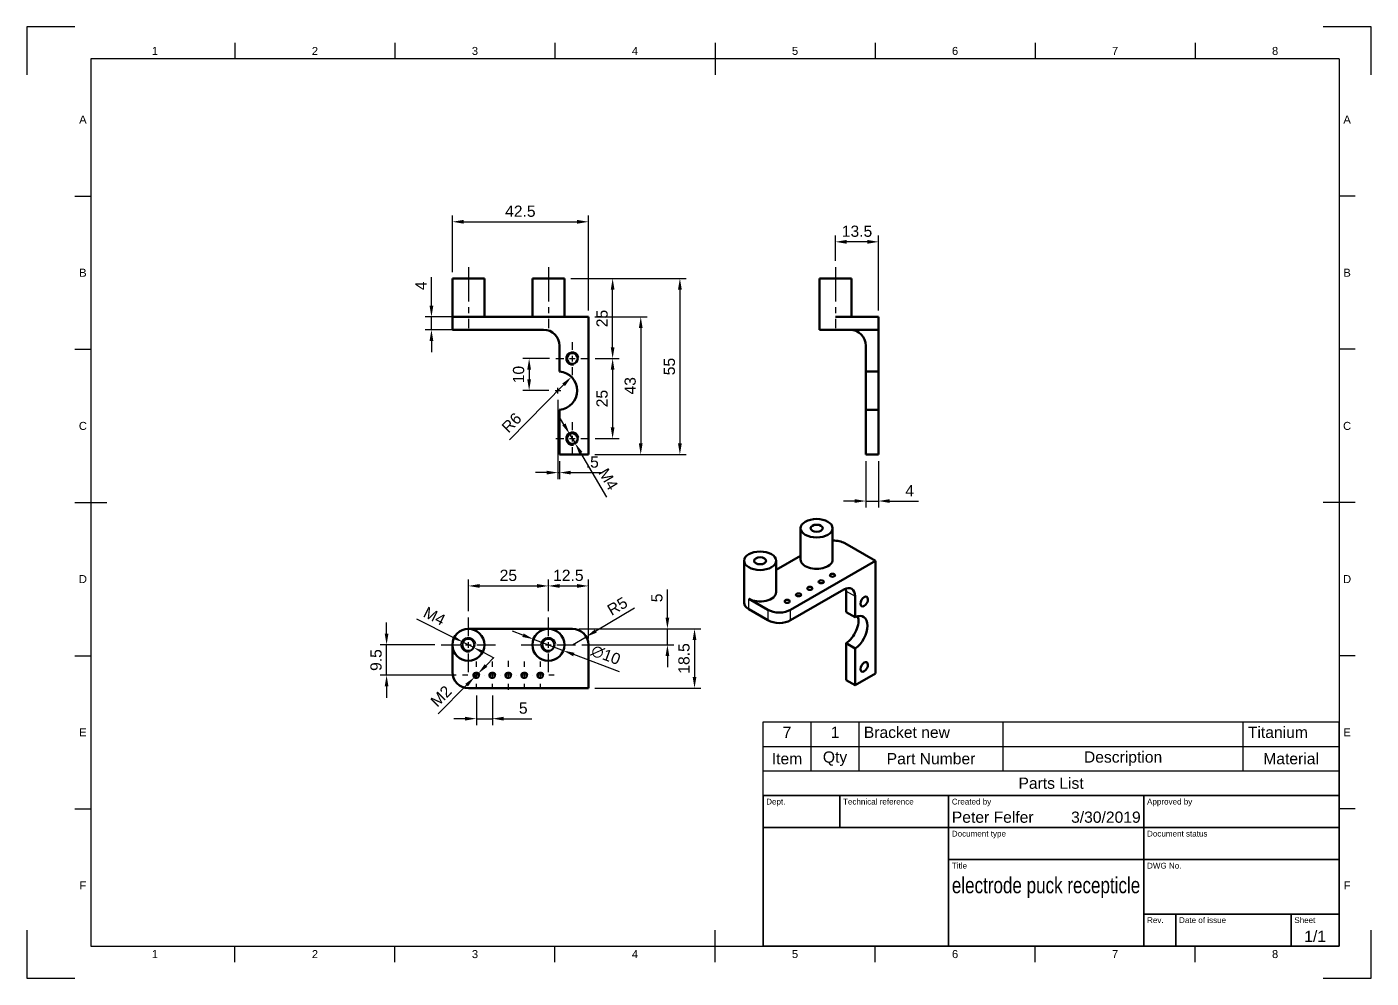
# Model space of a CAD drawing. Header units: millimetres. Extents: x 0 to 420, y 0 to 297.
import ezdxf
from ezdxf.enums import TextEntityAlignment as Align

# ---------------------------------------------------------------- set-up
doc = ezdxf.new("R2010")
doc.units = ezdxf.units.MM
doc.header["$LTSCALE"] = 0.75
doc.linetypes.add('CENTER2', pattern=[28.575, 19.05, -3.175, 3.175, -3.175])
for name, color, linetype, lineweight in [('Border', 7, 'Continuous', 25), ('FD_Dimensions', 7, 'Continuous', 25), ('Parts Lists', 7, 'Continuous', 25), ('Smart Centers', 7, 'CENTER2', 25), ('TitleBlock', 7, 'Continuous', 35), ('Visible', 7, 'Continuous', 50), ('Visible Narrow', 7, 'Continuous', 25)]:
    doc.layers.add(name, color=color, linetype=linetype, lineweight=lineweight)
doc.styles.add('FusionTitle', font='')
doc.styles.get("Standard").update_dxf_attribs({"font": 'arial.ttf'})
doc.styles.get('FusionTitle').set_extended_font_data('Arial Unicode MS')
doc.dimstyles.new('Dim-ISO-25', dxfattribs={"dimtxt": 3.5, "dimasz": 3.5, "dimexe": 2, "dimexo": 2, "dimgap": 1.5, "dimtad": 1, "dimzin": 12, "dimdsep": 46, "dimtxsty": 'Standard', "dimcen": 0, "dimazin": 3, "dimtp": 0.1, "dimtm": 0.1, "dimtfac": 0.714, "dimtmove": 0, "dimatfit": 3, "dimfxl": 1, "dimtzin": 12, "dimarcsym": 0})

# ---------------------------------------------------------------- blocks, each defined once
blk = doc.blocks.new('ISO_A3_SHEET')
at = {"layer": 'Border'}
for p, q in [((15, 297), (0, 297)), ((0, 297), (0, 282)), ((420, 297), (405, 297)), ((420, 282), (420, 297)), ((65, 292), (65, 287)), ((115, 292), (115, 287)), ((165, 292), (165, 287)), ((215, 292), (215, 282)), ((265, 292), (265, 287)), ((315, 292), (315, 287)), ((365, 292), (365, 287)), ((410, 287), (20, 287)), ((20, 287), (20, 10)), ((410, 287), (410, 10)), ((15, 244.16666), (20, 244.16666)), ((415, 244.16666), (410, 244.16666)), ((15, 196.33333), (20, 196.33333)), ((415, 196.33333), (410, 196.33333)), ((15, 148.5), (25, 148.5)), ((415, 148.5), (405, 148.5)), ((15, 100.66667), (20, 100.66667)), ((415, 100.66667), (410, 100.66667)), ((15, 52.83334), (20, 52.83334)), ((415, 52.83334), (410, 52.83334)), ((0, 15), (0, 0)), ((215, 5), (215, 15)), ((420, 0), (420, 15)), ((20, 10), (410, 10)), ((65, 5), (65, 10)), ((115, 5), (115, 10)), ((165, 5), (165, 10)), ((265, 5), (265, 10)), ((315, 5), (315, 10)), ((365, 5), (365, 10)), ((0, 0), (15, 0)), ((405, 0), (420, 0))]:
    blk.add_line(p, q, dxfattribs=at)
at = {"layer": 'Border', "style": 'FusionTitle'}
for s, p in [('1', (40, 289.5)), ('2', (90, 289.5)), ('3', (140, 289.5)), ('4', (190, 289.5)), ('5', (240, 289.5)), ('6', (290, 289.5)), ('7', (340, 289.5)), ('8', (390, 289.5)), ('A', (17.5, 268.08333)), ('A', (412.5, 268.08333)), ('B', (17.5, 220.25)), ('B', (412.5, 220.25)), ('C', (17.5, 172.41667)), ('C', (412.5, 172.41667)), ('D', (17.5, 124.58334)), ('D', (412.5, 124.58334)), ('E', (17.5, 76.75001)), ('E', (412.5, 76.75001)), ('F', (17.5, 28.91668)), ('F', (412.5, 28.91668)), ('1', (40, 7.5)), ('2', (90, 7.5)), ('3', (140, 7.5)), ('4', (190, 7.5)), ('5', (240, 7.5)), ('6', (290, 7.5)), ('7', (340, 7.5)), ('8', (390, 7.5))]:
    blk.add_text(s, height=2.5, dxfattribs=at).set_placement(p, align=Align.MIDDLE)
blk = doc.blocks.new('ISO_TITLEBLOCK')
at = {"layer": 'TitleBlock'}
for p, q in [((0, 47), (-180, 47)), ((-180, 47), (-180, 0)), ((-156, 37), (-156, 47)), ((-122, 0), (-122, 47)), ((-61, 0), (-61, 47)), ((0, 0), (0, 47)), ((-180, 37), (0, 37)), ((-122, 27), (0, 27)), ((-61, 10), (0, 10)), ((-51, 0), (-51, 10)), ((-15, 0), (-15, 10)), ((-180, 0), (0, 0))]:
    blk.add_line(p, q, dxfattribs=at)
at = {"layer": 'TitleBlock', "style": 'FusionTitle'}
for s, p in [('Dept.', (-179, 46)), ('Technical reference', (-155, 46)), ('Created by', (-121, 46)), ('Approved by', (-60, 46)), ('Document type', (-121, 36)), ('Document status', (-60, 36)), ('Title', (-121, 26)), ('DWG No.', (-60, 26)), ('Rev.', (-60, 9)), ('Date of issue', (-50, 9)), ('Sheet', (-14, 9))]:
    blk.add_text(s, height=1.8, dxfattribs=at).set_placement(p, align=Align.TOP_LEFT)
for tag, p, height in [('DEPT', (-179, 38.5), 3.5), ('TECHNICAL_REFERENCE', (-155, 38.5), 3.5), ('CREATED_BY', (-121, 38.5), 3.5), ('APPROVED_BY', (-60, 38.5), 3.5), ('DOCUMENT_TYPE', (-121, 28.5), 3.5), ('DOCUMENT_STATUS', (-60, 28.5), 3.5), ('TITLE_1', (-121, 16.5), 5), ('TITLE_2', (-121, 9), 5), ('TITLE_3', (-121, 1.5), 5), ('DATE_OF_ISSUE', (-50, 1.5), 3.5)]:
    blk.add_attdef(tag, p, '', height=height, dxfattribs=at)
for tag, p in [('CREATED_DATE', (-62, 38.5)), ('APPROVED_DATE', (-1, 38.5))]:
    blk.add_attdef(tag, text='', height=3.5, dxfattribs=at).set_placement(p, align=Align.RIGHT)
for tag, height, p in [('DRAWING_NUMBER', 5, (-30.5, 16.6)), ('REV', 3.5, (-56, 3.1)), ('SHEET', 3.5, (-7.5, 3.1))]:
    blk.add_attdef(tag, text='', height=height, dxfattribs=at).set_placement(p, align=Align.MIDDLE)
blk = doc.blocks.new('*U7')
at = {"layer": 'Smart Centers', "color": 0, "ltscale": 0.75, "transparency": 16777216}
for p, q in [((-10, 2.678906), (-10, 4.3115)), ((-12.678906, 0), (-14.3115, 0)), ((-10, -4.3115), (-10, -2.678906))]:
    blk.add_line(p, q, dxfattribs=at)
at = {"layer": 'Smart Centers', "color": 0, "linetype": 'Continuous', "ltscale": 0.75, "transparency": 16777216}
for p, q in [((-9.107031, 0), (-10.892969, 0)), ((-10, -0.892969), (-10, 0.892969))]:
    blk.add_line(p, q, dxfattribs=at)
blk = doc.blocks.new('*U8')
at = {"layer": 'Smart Centers', "color": 0, "ltscale": 0.75, "transparency": 16777216}
for p, q in [((0, 2.678906), (0, 4.537)), ((0, -4.537), (0, -2.678906))]:
    blk.add_line(p, q, dxfattribs=at)
at = {"layer": 'Smart Centers', "color": 0, "linetype": 'Continuous', "ltscale": 0.75, "transparency": 16777216}
for p, q in [((0.892969, 0), (-0.892969, 0)), ((0, -0.892969), (0, 0.892969))]:
    blk.add_line(p, q, dxfattribs=at)
blk = doc.blocks.new('*U9')
at = {"layer": 'Smart Centers', "color": 0, "ltscale": 0.75, "transparency": 16777216}
for p, q in [((5, 2.678906), (5, 4.3115)), ((5, -4.3115), (5, -2.678906))]:
    blk.add_line(p, q, dxfattribs=at)
at = {"layer": 'Smart Centers', "color": 0, "linetype": 'Continuous', "ltscale": 0.75, "transparency": 16777216}
for p, q in [((5.892969, 0), (4.107031, 0)), ((5, -0.892969), (5, 0.892969))]:
    blk.add_line(p, q, dxfattribs=at)
blk = doc.blocks.new('*U10')
at = {"layer": 'Smart Centers', "color": 0, "ltscale": 0.75, "transparency": 16777216}
for p, q in [((-5, 2.678906), (-5, 4.3115)), ((-5, -4.3115), (-5, -2.678906))]:
    blk.add_line(p, q, dxfattribs=at)
at = {"layer": 'Smart Centers', "color": 0, "linetype": 'Continuous', "ltscale": 0.75, "transparency": 16777216}
for p, q in [((-4.107031, 0), (-5.892969, 0)), ((-5, -0.892969), (-5, 0.892969))]:
    blk.add_line(p, q, dxfattribs=at)
blk = doc.blocks.new('*U11')
at = {"layer": 'Smart Centers', "color": 0, "ltscale": 0.75, "transparency": 16777216}
for p, q in [((10, 2.678906), (10, 4.3115)), ((14.3115, 0), (12.678906, 0)), ((10, -4.3115), (10, -2.678906))]:
    blk.add_line(p, q, dxfattribs=at)
at = {"layer": 'Smart Centers', "color": 0, "linetype": 'Continuous', "ltscale": 0.75, "transparency": 16777216}
for p, q in [((10.892969, 0), (9.107031, 0)), ((10, -0.892969), (10, 0.892969))]:
    blk.add_line(p, q, dxfattribs=at)
blk = doc.blocks.new('*U12')
at = {"layer": 'Smart Centers', "color": 0, "ltscale": 0.75, "transparency": 16777216}
for p, q in [((-7.5, 0), (-7.5, 0)), ((-2.5, 0), (-2.5, 0)), ((2.5, 0), (2.5, 0)), ((7.5, 0), (7.5, 0))]:
    blk.add_line(p, q, dxfattribs=at)
for name in ['*U7', '*U10', '*U8', '*U9', '*U11']:
    blk.add_blockref(name, (0, 0), dxfattribs=at)
blk = doc.blocks.new('*U13')
at = {"layer": 'Smart Centers', "color": 0, "ltscale": 0.75, "transparency": 16777216}
for p, q in [((0, 2.678906), (0, 8.5)), ((-8.5, 0), (-2.678906, 0)), ((2.678906, 0), (8.5, 0)), ((0, -8.5), (0, -2.678906))]:
    blk.add_line(p, q, dxfattribs=at)
at = {"layer": 'Smart Centers', "color": 0, "linetype": 'Continuous', "ltscale": 0.75, "transparency": 16777216}
for p, q in [((-0.892969, 0), (0.892969, 0)), ((0, -0.892969), (0, 0.892969))]:
    blk.add_line(p, q, dxfattribs=at)
blk = doc.blocks.new('*U14')
at = {"layer": 'Smart Centers', "color": 0, "ltscale": 0.75, "transparency": 16777216}
for p, q in [((0, 2.678906), (0, 8.5)), ((-8.5, 0), (-2.678906, 0)), ((2.678906, 0), (8.5, 0)), ((0, -8.5), (0, -2.678906))]:
    blk.add_line(p, q, dxfattribs=at)
at = {"layer": 'Smart Centers', "color": 0, "linetype": 'Continuous', "ltscale": 0.75, "transparency": 16777216}
for p, q in [((-0.892969, 0), (0.892969, 0)), ((0, -0.892969), (0, 0.892969))]:
    blk.add_line(p, q, dxfattribs=at)
blk = doc.blocks.new('*U15')
at = {"layer": 'Smart Centers', "color": 0, "ltscale": 0.75, "transparency": 16777216}
for p, q in [((0, 2.678906), (0, 5.166)), ((-5.166, 0), (-2.678906, 0)), ((2.678906, 0), (5.166, 0)), ((0, -5.166), (0, -2.678906))]:
    blk.add_line(p, q, dxfattribs=at)
at = {"layer": 'Smart Centers', "color": 0, "linetype": 'Continuous', "ltscale": 0.75, "transparency": 16777216}
for p, q in [((-0.892969, 0), (0.892969, 0)), ((0, -0.892969), (0, 0.892969))]:
    blk.add_line(p, q, dxfattribs=at)
blk = doc.blocks.new('*U16')
at = {"layer": 'Smart Centers', "color": 0, "ltscale": 0.75, "transparency": 16777216}
for p, q in [((0, 2.678906), (0, 5.166)), ((-5.166, 0), (-2.678906, 0)), ((2.678906, 0), (5.166, 0)), ((0, -5.166), (0, -2.678906))]:
    blk.add_line(p, q, dxfattribs=at)
at = {"layer": 'Smart Centers', "color": 0, "linetype": 'Continuous', "ltscale": 0.75, "transparency": 16777216}
for p, q in [((-0.892969, 0), (0.892969, 0)), ((0, -0.892969), (0, 0.892969))]:
    blk.add_line(p, q, dxfattribs=at)
blk = doc.blocks.new('*U17')
at = {"layer": 'Smart Centers', "color": 0, "linetype": 'Continuous', "ltscale": 0.75, "transparency": 16777216}
for p, q in [((-0.892969, 0), (0.892969, 0)), ((0, -0.892969), (0, 0.892969))]:
    blk.add_line(p, q, dxfattribs=at)
blk = doc.blocks.new('*D44')
at = {"layer": 'Defpoints', "color": 0, "transparency": 16777216}
for p in [(175.432495, 206.446751), (175.432495, 163.446751), (191.797691, 163.446751)]:
    blk.add_point(p, dxfattribs=at)
at = {"layer": 'FD_Dimensions', "lineweight": -2, "transparency": 16777216}
for p, q in [((177.432495, 206.446751), (193.797691, 206.446751)), ((191.797691, 202.946751), (191.797691, 166.946751)), ((177.432495, 163.446751), (193.797691, 163.446751))]:
    blk.add_line(p, q, dxfattribs=at)
at = {"layer": 'FD_Dimensions', "transparency": 16777216}
for points in [[(191.214358, 202.946751), (192.381025, 202.946751), (191.797691, 206.446751)], [(191.214358, 166.946751), (192.381025, 166.946751), (191.797691, 163.446751)]]:
    blk.add_solid(points, dxfattribs=at)
at = {"layer": 'FD_Dimensions', "color": 0, "transparency": 16777216, "insert": (188.509492, 184.946751), "char_height": 3.5, "attachment_point": 5, "rotation": 90}
blk.add_mtext('43', dxfattribs=at)
blk = doc.blocks.new('*D45')
at = {"layer": 'Defpoints', "color": 0, "transparency": 16777216}
for p in [(167.932495, 218.446751), (183.010897, 218.446751), (175.598495, 193.446751)]:
    blk.add_point(p, dxfattribs=at)
at = {"layer": 'FD_Dimensions', "lineweight": -2, "transparency": 16777216}
for p, q in [((169.932495, 218.446751), (185.010897, 218.446751)), ((183.010897, 196.946751), (183.010897, 214.946751)), ((177.598495, 193.446751), (185.010897, 193.446751))]:
    blk.add_line(p, q, dxfattribs=at)
at = {"layer": 'FD_Dimensions', "transparency": 16777216}
for points in [[(182.427563, 214.946751), (183.59423, 214.946751), (183.010897, 218.446751)], [(182.427563, 196.946751), (183.59423, 196.946751), (183.010897, 193.446751)]]:
    blk.add_solid(points, dxfattribs=at)
at = {"layer": 'FD_Dimensions', "color": 0, "transparency": 16777216, "insert": (179.723891, 205.946751), "char_height": 3.5, "attachment_point": 5, "rotation": 90}
blk.add_mtext('25', dxfattribs=at)
blk = doc.blocks.new('*D46')
at = {"layer": 'Defpoints', "color": 0, "transparency": 16777216}
for p in [(175.598495, 193.446751), (175.598495, 168.446751), (183.010897, 168.446751)]:
    blk.add_point(p, dxfattribs=at)
at = {"layer": 'FD_Dimensions', "lineweight": -2, "transparency": 16777216}
for p, q in [((177.598495, 193.446751), (185.010897, 193.446751)), ((183.010897, 189.946751), (183.010897, 171.946751)), ((177.598495, 168.446751), (185.010897, 168.446751))]:
    blk.add_line(p, q, dxfattribs=at)
at = {"layer": 'FD_Dimensions', "transparency": 16777216}
for points in [[(182.427563, 189.946751), (183.59423, 189.946751), (183.010897, 193.446751)], [(182.427563, 171.946751), (183.59423, 171.946751), (183.010897, 168.446751)]]:
    blk.add_solid(points, dxfattribs=at)
at = {"layer": 'FD_Dimensions', "color": 0, "transparency": 16777216, "insert": (179.723891, 180.946751), "char_height": 3.5, "attachment_point": 5, "rotation": 90}
blk.add_mtext('25', dxfattribs=at)
blk = doc.blocks.new('*D47')
at = {"layer": 'Defpoints', "color": 0, "transparency": 16777216}
for p in [(169.584798, 169.880963), (171.280193, 167.012539)]:
    blk.add_point(p, dxfattribs=at)
at = {"layer": 'FD_Dimensions', "lineweight": -2, "transparency": 16777216}
for p, q in [((167.80392, 172.894014), (166.023042, 175.907064)), ((169.584798, 169.880963), (171.280193, 167.012539)), ((181.225743, 150.185759), (173.061071, 163.999488))]:
    blk.add_line(p, q, dxfattribs=at)
at = {"layer": 'FD_Dimensions', "transparency": 16777216}
for points in [[(168.306095, 173.190827), (167.301744, 172.597201), (169.584798, 169.880963)], [(173.563246, 164.296301), (172.558896, 163.702675), (171.280193, 167.012539)]]:
    blk.add_solid(points, dxfattribs=at)
at = {"layer": 'FD_Dimensions', "color": 0, "transparency": 16777216, "insert": (181.684763, 155.796445), "char_height": 3.5, "attachment_point": 5, "rotation": 300.58538832}
blk.add_mtext('M4', dxfattribs=at)
blk = doc.blocks.new('*D48')
at = {"layer": 'Defpoints', "color": 0, "transparency": 16777216}
for p in [(136.243442, 104.901029), (139.621547, 103.198015)]:
    blk.add_point(p, dxfattribs=at)
at = {"layer": 'FD_Dimensions', "lineweight": -2, "transparency": 16777216}
for p, q in [((121.78393, 112.190549), (133.118131, 106.476602)), ((139.621547, 103.198015), (136.243442, 104.901029)), ((142.746858, 101.622442), (145.872169, 100.046869))]:
    blk.add_line(p, q, dxfattribs=at)
at = {"layer": 'FD_Dimensions', "transparency": 16777216}
for points in [[(133.380727, 106.997487), (132.855536, 105.955717), (136.243442, 104.901029)], [(143.009453, 102.143327), (142.484262, 101.101556), (139.621547, 103.198015)]]:
    blk.add_solid(points, dxfattribs=at)
at = {"layer": 'FD_Dimensions', "color": 0, "transparency": 16777216, "insert": (127.351407, 113.023437), "char_height": 3.5, "attachment_point": 5, "rotation": 333.24579618}
blk.add_mtext('M4', dxfattribs=at)
blk = doc.blocks.new('*D49')
at = {"layer": 'Defpoints', "color": 0, "transparency": 16777216}
for p in [(162.932495, 122.449017), (137.932495, 112.549522), (162.932495, 112.549522)]:
    blk.add_point(p, dxfattribs=at)
at = {"layer": 'FD_Dimensions', "lineweight": -2, "transparency": 16777216}
for p, q in [((137.932495, 114.549522), (137.932495, 124.449017)), ((141.432495, 122.449017), (159.432495, 122.449017)), ((162.932495, 114.549522), (162.932495, 124.449017))]:
    blk.add_line(p, q, dxfattribs=at)
at = {"layer": 'FD_Dimensions', "transparency": 16777216}
for points in [[(141.432495, 123.03235), (141.432495, 121.865683), (137.932495, 122.449017)], [(159.432495, 123.03235), (159.432495, 121.865683), (162.932495, 122.449017)]]:
    blk.add_solid(points, dxfattribs=at)
at = {"layer": 'FD_Dimensions', "color": 0, "transparency": 16777216, "insert": (150.432495, 125.736022), "char_height": 3.5, "attachment_point": 5}
blk.add_mtext('25', dxfattribs=at)
blk = doc.blocks.new('*D50')
at = {"layer": 'Defpoints', "color": 0, "transparency": 16777216}
for p in [(175.432495, 122.449017), (162.932495, 112.549522), (175.432495, 104.049522)]:
    blk.add_point(p, dxfattribs=at)
at = {"layer": 'FD_Dimensions', "lineweight": -2, "transparency": 16777216}
for p, q in [((162.932495, 114.549522), (162.932495, 124.449017)), ((166.432495, 122.449017), (171.932495, 122.449017)), ((175.432495, 106.049522), (175.432495, 124.449017))]:
    blk.add_line(p, q, dxfattribs=at)
at = {"layer": 'FD_Dimensions', "transparency": 16777216}
for points in [[(166.432495, 123.03235), (166.432495, 121.865683), (162.932495, 122.449017)], [(171.932495, 123.03235), (171.932495, 121.865683), (175.432495, 122.449017)]]:
    blk.add_solid(points, dxfattribs=at)
at = {"layer": 'FD_Dimensions', "color": 0, "transparency": 16777216, "insert": (169.182495, 125.736022), "char_height": 3.5, "attachment_point": 5}
blk.add_mtext('12.5', dxfattribs=at)
blk = doc.blocks.new('*D51')
at = {"layer": 'Defpoints', "color": 0, "transparency": 16777216}
for p in [(174.743223, 106.582825), (170.432495, 104.049522)]:
    blk.add_point(p, dxfattribs=at)
at = {"layer": 'FD_Dimensions', "lineweight": -2, "transparency": 16777216}
for p, q in [((189.889731, 115.484034), (177.760732, 108.356137)), ((170.432495, 104.049522), (174.743223, 106.582825))]:
    blk.add_line(p, q, dxfattribs=at)
at = {"layer": 'FD_Dimensions', "transparency": 16777216}
blk.add_solid([(177.46518, 108.859055), (178.056284, 107.853219), (174.743223, 106.582825)], dxfattribs=at)
at = {"layer": 'FD_Dimensions', "color": 0, "transparency": 16777216, "insert": (184.490481, 116.115315), "char_height": 3.5, "attachment_point": 5, "rotation": 30.44165702}
blk.add_mtext('R5', dxfattribs=at)
blk = doc.blocks.new('*D52')
at = {"layer": 'Defpoints', "color": 0, "transparency": 16777216}
for p in [(139.861639, 93.972759), (141.00335, 95.126285)]:
    blk.add_point(p, dxfattribs=at)
at = {"layer": 'FD_Dimensions', "lineweight": -2, "transparency": 16777216}
for p, q in [((143.465452, 97.613865), (145.927554, 100.101445)), ((141.00335, 95.126285), (139.861639, 93.972759)), ((128.485634, 82.479034), (137.399537, 91.485179))]:
    blk.add_line(p, q, dxfattribs=at)
at = {"layer": 'FD_Dimensions', "transparency": 16777216}
for points in [[(143.050856, 98.024215), (143.880049, 97.203515), (141.00335, 95.126285)], [(136.98494, 91.895529), (137.814133, 91.074828), (139.861639, 93.972759)]]:
    blk.add_solid(points, dxfattribs=at)
at = {"layer": 'FD_Dimensions', "color": 0, "transparency": 16777216, "insert": (129.396548, 88.029592), "char_height": 3.5, "attachment_point": 5, "rotation": 45.29490438}
blk.add_mtext('M2', dxfattribs=at)
blk = doc.blocks.new('*D53')
at = {"layer": 'Defpoints', "color": 0, "transparency": 16777216}
for p in [(112.38557, 104.049522), (129.432495, 104.049522), (136.120995, 94.549522)]:
    blk.add_point(p, dxfattribs=at)
at = {"layer": 'FD_Dimensions', "lineweight": -2, "transparency": 16777216}
for p, q in [((112.38557, 107.549522), (112.38557, 111.049522)), ((127.432495, 104.049522), (110.38557, 104.049522)), ((112.38557, 94.549522), (112.38557, 104.049522)), ((134.120995, 94.549522), (110.38557, 94.549522)), ((112.38557, 91.049522), (112.38557, 87.549522))]:
    blk.add_line(p, q, dxfattribs=at)
at = {"layer": 'FD_Dimensions', "transparency": 16777216}
for points in [[(111.802237, 107.549522), (112.968903, 107.549522), (112.38557, 104.049522)], [(111.802237, 91.049522), (112.968903, 91.049522), (112.38557, 94.549522)]]:
    blk.add_solid(points, dxfattribs=at)
at = {"layer": 'FD_Dimensions', "color": 0, "transparency": 16777216, "insert": (109.098565, 99.299522), "char_height": 3.5, "attachment_point": 5, "rotation": 90}
blk.add_mtext('9.5', dxfattribs=at)
blk = doc.blocks.new('*D54')
at = {"layer": 'Defpoints', "color": 0, "transparency": 16777216}
for p in [(170.432495, 109.049522), (175.432495, 90.549522), (208.604842, 90.549522)]:
    blk.add_point(p, dxfattribs=at)
at = {"layer": 'FD_Dimensions', "color": 0, "lineweight": -2, "transparency": 16777216}
for p, q in [((172.432495, 109.049522), (210.604842, 109.049522)), ((208.604842, 105.549522), (208.604842, 94.049522)), ((177.432495, 90.549522), (210.604842, 90.549522))]:
    blk.add_line(p, q, dxfattribs=at)
at = {"layer": 'FD_Dimensions', "color": 0, "transparency": 16777216}
for points in [[(208.021508, 105.549522), (209.188175, 105.549522), (208.604842, 109.049522)], [(208.021508, 94.049522), (209.188175, 94.049522), (208.604842, 90.549522)]]:
    blk.add_solid(points, dxfattribs=at)
at = {"layer": 'FD_Dimensions', "color": 0, "transparency": 16777216, "insert": (205.317836, 99.799522), "char_height": 3.5, "attachment_point": 5, "rotation": 90}
blk.add_mtext('18.5', dxfattribs=at)
blk = doc.blocks.new('*D55')
at = {"layer": 'Defpoints', "color": 0, "transparency": 16777216}
for p in [(158.257488, 105.822742), (167.607502, 102.276302)]:
    blk.add_point(p, dxfattribs=at)
at = {"layer": 'FD_Dimensions', "lineweight": -2, "transparency": 16777216}
for p, q in [((154.984983, 107.063996), (151.712478, 108.30525)), ((158.257488, 105.822742), (167.607502, 102.276302)), ((185.194584, 95.605558), (170.880006, 101.035047))]:
    blk.add_line(p, q, dxfattribs=at)
at = {"layer": 'FD_Dimensions', "transparency": 16777216}
for points in [[(155.191858, 107.609414), (154.778107, 106.518579), (158.257488, 105.822742)], [(171.086882, 101.580465), (170.673131, 100.48963), (167.607502, 102.276302)]]:
    blk.add_solid(points, dxfattribs=at)
at = {"layer": 'FD_Dimensions', "color": 0, "transparency": 16777216, "insert": (180.873979, 100.864553), "char_height": 3.5, "attachment_point": 5, "rotation": 339.22836416}
blk.add_mtext('∅10', dxfattribs=at)
blk = doc.blocks.new('*D56')
at = {"layer": 'Defpoints', "color": 0, "transparency": 16777216}
for p in [(170.432495, 109.049522), (200.130979, 109.049522), (171.432495, 104.049522)]:
    blk.add_point(p, dxfattribs=at)
at = {"layer": 'FD_Dimensions', "lineweight": -2, "transparency": 16777216}
for p, q in [((200.130979, 112.549522), (200.130979, 121.370122)), ((172.432495, 109.049522), (202.130979, 109.049522)), ((200.130979, 104.049522), (200.130979, 109.049522)), ((173.432495, 104.049522), (202.130979, 104.049522)), ((200.130979, 100.549522), (200.130979, 97.049522))]:
    blk.add_line(p, q, dxfattribs=at)
at = {"layer": 'FD_Dimensions', "transparency": 16777216}
for points in [[(199.547646, 112.549522), (200.714313, 112.549522), (200.130979, 109.049522)], [(199.547646, 100.549522), (200.714313, 100.549522), (200.130979, 104.049522)]]:
    blk.add_solid(points, dxfattribs=at)
at = {"layer": 'FD_Dimensions', "color": 0, "transparency": 16777216, "insert": (196.851136, 118.709822), "char_height": 3.5, "attachment_point": 5, "rotation": 90}
blk.add_mtext('5', dxfattribs=at)
blk = doc.blocks.new('*D57')
at = {"layer": 'Defpoints', "color": 0, "transparency": 16777216}
for p in [(140.432495, 90.238022), (145.432495, 90.238022), (145.432495, 81.001181)]:
    blk.add_point(p, dxfattribs=at)
at = {"layer": 'FD_Dimensions', "lineweight": -2, "transparency": 16777216}
for p, q in [((140.432495, 88.238022), (140.432495, 79.001181)), ((145.432495, 88.238022), (145.432495, 79.001181)), ((136.932495, 81.001181), (133.432495, 81.001181)), ((140.432495, 81.001181), (145.432495, 81.001181)), ((148.932495, 81.001181), (157.753095, 81.001181))]:
    blk.add_line(p, q, dxfattribs=at)
at = {"layer": 'FD_Dimensions', "transparency": 16777216}
for points in [[(136.932495, 81.584514), (136.932495, 80.417847), (140.432495, 81.001181)], [(148.932495, 81.584514), (148.932495, 80.417847), (145.432495, 81.001181)]]:
    blk.add_solid(points, dxfattribs=at)
at = {"layer": 'FD_Dimensions', "color": 0, "transparency": 16777216, "insert": (155.092795, 84.281024), "char_height": 3.5, "attachment_point": 5}
blk.add_mtext('5', dxfattribs=at)
blk = doc.blocks.new('*D58')
at = {"layer": 'Defpoints', "color": 0, "transparency": 16777216}
for p in [(167.932495, 218.446751), (175.432495, 163.446751), (204.028438, 163.446751)]:
    blk.add_point(p, dxfattribs=at)
at = {"layer": 'FD_Dimensions', "lineweight": -2, "transparency": 16777216}
for p, q in [((169.932495, 218.446751), (206.028438, 218.446751)), ((204.028438, 214.946751), (204.028438, 166.946751)), ((177.432495, 163.446751), (206.028438, 163.446751))]:
    blk.add_line(p, q, dxfattribs=at)
at = {"layer": 'FD_Dimensions', "transparency": 16777216}
for points in [[(203.445105, 214.946751), (204.611772, 214.946751), (204.028438, 218.446751)], [(203.445105, 166.946751), (204.611772, 166.946751), (204.028438, 163.446751)]]:
    blk.add_solid(points, dxfattribs=at)
at = {"layer": 'FD_Dimensions', "color": 0, "transparency": 16777216, "insert": (200.748595, 190.946751), "char_height": 3.5, "attachment_point": 5, "rotation": 90}
blk.add_mtext('55', dxfattribs=at)
blk = doc.blocks.new('*D59')
at = {"layer": 'Defpoints', "color": 0, "transparency": 16777216}
for p in [(175.432495, 236.145236), (132.932495, 218.446751), (175.432495, 206.446751)]:
    blk.add_point(p, dxfattribs=at)
at = {"layer": 'FD_Dimensions', "lineweight": -2, "transparency": 16777216}
for p, q in [((132.932495, 220.446751), (132.932495, 238.145236)), ((136.432495, 236.145236), (171.932495, 236.145236)), ((175.432495, 208.446751), (175.432495, 238.145236))]:
    blk.add_line(p, q, dxfattribs=at)
at = {"layer": 'FD_Dimensions', "transparency": 16777216}
for points in [[(136.432495, 236.728569), (136.432495, 235.561902), (132.932495, 236.145236)], [(171.932495, 236.728569), (171.932495, 235.561902), (175.432495, 236.145236)]]:
    blk.add_solid(points, dxfattribs=at)
at = {"layer": 'FD_Dimensions', "color": 0, "transparency": 16777216, "insert": (154.182495, 239.432241), "char_height": 3.5, "attachment_point": 5}
blk.add_mtext('42.5', dxfattribs=at)
blk = doc.blocks.new('*D60')
at = {"layer": 'Defpoints', "color": 0, "transparency": 16777216}
for p in [(262.120993, 163.446751), (266.120993, 163.446751), (266.120993, 148.960351)]:
    blk.add_point(p, dxfattribs=at)
at = {"layer": 'FD_Dimensions', "lineweight": -2, "transparency": 16777216}
for p, q in [((262.120993, 161.446751), (262.120993, 146.960351)), ((266.120993, 161.446751), (266.120993, 146.960351)), ((258.620993, 148.960351), (255.120993, 148.960351)), ((262.120993, 148.960351), (266.120993, 148.960351)), ((269.620993, 148.960351), (278.541867, 148.960351))]:
    blk.add_line(p, q, dxfattribs=at)
at = {"layer": 'FD_Dimensions', "transparency": 16777216}
for points in [[(258.620993, 149.543684), (258.620993, 148.377018), (262.120993, 148.960351)], [(269.620993, 149.543684), (269.620993, 148.377018), (266.120993, 148.960351)]]:
    blk.add_solid(points, dxfattribs=at)
at = {"layer": 'FD_Dimensions', "color": 0, "transparency": 16777216, "insert": (275.83143, 152.210351), "char_height": 3.5, "attachment_point": 5}
blk.add_mtext('4', dxfattribs=at)
blk = doc.blocks.new('*U35')
at = {"layer": 'Smart Centers', "color": 0, "ltscale": 0.75, "transparency": 16777216}
blk.add_line((0, 9.5), (0, -9.5), dxfattribs=at)
blk = doc.blocks.new('*U36')
at = {"layer": 'Smart Centers', "color": 0, "ltscale": 0.75, "transparency": 16777216}
blk.add_line((0, 9.5), (0, -9.5), dxfattribs=at)
blk = doc.blocks.new('*U37')
at = {"layer": 'Smart Centers', "color": 0, "ltscale": 0.75, "transparency": 16777216}
blk.add_line((0, 9.5), (0, -9.5), dxfattribs=at)
blk = doc.blocks.new('*D61')
at = {"layer": 'Defpoints', "color": 0, "transparency": 16777216}
for p in [(252.620993, 229.889437), (252.620993, 221.946751), (266.120993, 206.446751)]:
    blk.add_point(p, dxfattribs=at)
at = {"layer": 'FD_Dimensions', "lineweight": -2, "transparency": 16777216}
for p, q in [((252.620993, 223.946751), (252.620993, 231.889437)), ((266.120993, 208.446751), (266.120993, 231.889437)), ((262.620993, 229.889437), (256.120993, 229.889437))]:
    blk.add_line(p, q, dxfattribs=at)
at = {"layer": 'FD_Dimensions', "transparency": 16777216}
for points in [[(256.120993, 230.472771), (256.120993, 229.306104), (252.620993, 229.889437)], [(262.620993, 230.472771), (262.620993, 229.306104), (266.120993, 229.889437)]]:
    blk.add_solid(points, dxfattribs=at)
at = {"layer": 'FD_Dimensions', "color": 0, "transparency": 16777216, "insert": (259.370993, 233.177637), "char_height": 3.5, "attachment_point": 5}
blk.add_mtext('13.5', dxfattribs=at)
blk = doc.blocks.new('*D62')
at = {"layer": 'Defpoints', "color": 0, "transparency": 16777216}
for p in [(165.266495, 193.446751), (156.925969, 183.446751), (165.039526, 183.446751)]:
    blk.add_point(p, dxfattribs=at)
at = {"layer": 'FD_Dimensions', "lineweight": -2, "transparency": 16777216}
for p, q in [((163.266495, 193.446751), (154.925969, 193.446751)), ((156.925969, 189.946751), (156.925969, 186.946751)), ((163.039526, 183.446751), (154.925969, 183.446751))]:
    blk.add_line(p, q, dxfattribs=at)
at = {"layer": 'FD_Dimensions', "transparency": 16777216}
for points in [[(156.342636, 189.946751), (157.509302, 189.946751), (156.925969, 193.446751)], [(156.342636, 186.946751), (157.509302, 186.946751), (156.925969, 183.446751)]]:
    blk.add_solid(points, dxfattribs=at)
at = {"layer": 'FD_Dimensions', "color": 0, "transparency": 16777216, "insert": (153.638964, 188.446751), "char_height": 3.5, "attachment_point": 5, "rotation": 90}
blk.add_mtext('10', dxfattribs=at)
blk = doc.blocks.new('*D63')
at = {"layer": 'Defpoints', "color": 0, "transparency": 16777216}
for p in [(165.932495, 183.446751), (161.725622, 179.168642)]:
    blk.add_point(p, dxfattribs=at)
at = {"layer": 'FD_Dimensions', "lineweight": -2, "transparency": 16777216}
blk.add_line((150.758625, 168.015938), (167.685359, 185.229296), dxfattribs=at)
at = {"layer": 'FD_Dimensions', "transparency": 16777216}
blk.add_solid([(167.269432, 185.638298), (168.101286, 184.820295), (170.139368, 187.72486)], dxfattribs=at)
at = {"layer": 'FD_Dimensions', "color": 0, "transparency": 16777216, "insert": (151.444419, 173.401396), "char_height": 3.5, "attachment_point": 5, "rotation": 45.48099055}
blk.add_mtext('R6', dxfattribs=at)
blk = doc.blocks.new('*D64')
at = {"layer": 'Defpoints', "color": 0, "transparency": 16777216}
for p in [(165.932495, 182.553782), (166.432495, 163.446751), (166.432495, 157.831722)]:
    blk.add_point(p, dxfattribs=at)
at = {"layer": 'FD_Dimensions', "lineweight": -2, "transparency": 16777216}
for p, q in [((165.932495, 180.553782), (165.932495, 155.831722)), ((166.432495, 161.446751), (166.432495, 155.831722)), ((162.432495, 157.831722), (158.932495, 157.831722)), ((165.932495, 157.831722), (166.432495, 157.831722)), ((169.932495, 157.831722), (179.870422, 157.831722))]:
    blk.add_line(p, q, dxfattribs=at)
at = {"layer": 'FD_Dimensions', "transparency": 16777216}
for points in [[(162.432495, 158.415056), (162.432495, 157.248389), (165.932495, 157.831722)], [(169.932495, 158.415056), (169.932495, 157.248389), (166.432495, 157.831722)]]:
    blk.add_solid(points, dxfattribs=at)
at = {"layer": 'FD_Dimensions', "color": 0, "transparency": 16777216, "insert": (176.651458, 161.111565), "char_height": 3.5, "attachment_point": 5}
blk.add_mtext('.5', dxfattribs=at)
blk = doc.blocks.new('*D65')
at = {"layer": 'Defpoints', "color": 0, "transparency": 16777216}
for p in [(126.404116, 206.446751), (137.932495, 206.446751), (137.932495, 202.446751)]:
    blk.add_point(p, dxfattribs=at)
at = {"layer": 'FD_Dimensions', "lineweight": -2, "transparency": 16777216}
for p, q in [((126.404116, 209.946751), (126.404116, 218.867624)), ((135.932495, 206.446751), (124.404116, 206.446751)), ((126.404116, 202.446751), (126.404116, 206.446751)), ((135.932495, 202.446751), (124.404116, 202.446751)), ((126.404116, 198.946751), (126.404116, 195.446751))]:
    blk.add_line(p, q, dxfattribs=at)
at = {"layer": 'FD_Dimensions', "transparency": 16777216}
for points in [[(125.820783, 209.946751), (126.987449, 209.946751), (126.404116, 206.446751)], [(125.820783, 198.946751), (126.987449, 198.946751), (126.404116, 202.446751)]]:
    blk.add_solid(points, dxfattribs=at)
at = {"layer": 'FD_Dimensions', "color": 0, "transparency": 16777216, "insert": (123.154116, 216.157187), "char_height": 3.5, "attachment_point": 5, "rotation": 90}
blk.add_mtext('4', dxfattribs=at)
blk = doc.blocks.new('*T43')
at = {"layer": 'Parts Lists', "color": 0, "linetype": 'ByBlock', "lineweight": -2, "transparency": 16777216}
for p, q in [((0, 23), (180, 23)), ((0, 0), (0, 23)), ((15, 7.666667), (15, 23)), ((30, 7.666667), (30, 23)), ((75, 7.666667), (75, 23)), ((150, 7.666667), (150, 23)), ((180, 0), (180, 23)), ((0, 15.333333), (180, 15.333333)), ((0, 7.666667), (180, 7.666667)), ((0, 0), (180, 0))]:
    blk.add_line(p, q, dxfattribs=at)
at = {"layer": 'Parts Lists', "color": 0, "transparency": 16777216, "char_height": 3.5}
for s, insert, width, attachment_point in [('7', (7.5, 21.5), 12, 2), ('1', (22.5, 21.5), 12, 2), ('Bracket new', (31.5, 21.5), 42, 1), ('Titanium', (151.5, 21.5), 27, 1), ('Item', (7.5, 11.5), 12, 5), ('Qty', (22.5, 11.5), 12, 5), ('Part Number', (52.5, 11.5), 42, 5), ('Description', (112.5, 11.5), 72, 5), ('Material', (165, 11.5), 27, 5), ('Parts List', (90, 3.833333), 177, 5)]:
    blk.add_mtext(s, dxfattribs=dict(at, insert=insert, width=width, attachment_point=attachment_point))

msp = doc.modelspace()

# ---------------------------------------------------------------- linework, layer by layer
at = {"layer": 'Visible', "extrusion": (-1, -2e-16, 0)}
for p, q in [((142.932495, 218.446751), (132.932495, 218.446751)), ((132.932495, 218.446751), (132.932495, 206.446751)), ((142.932495, 218.446751), (142.932495, 206.446751)), ((167.932495, 218.446751), (157.932495, 218.446751)), ((157.932495, 218.446751), (157.932495, 206.446751)), ((167.932495, 218.446751), (167.932495, 206.446751)), ((132.932495, 206.446751), (132.932495, 202.446751)), ((132.932495, 206.446751), (137.932495, 206.446751)), ((175.432495, 206.446751), (137.932495, 206.446751)), ((175.432495, 163.446751), (175.432495, 206.446751)), ((137.932495, 202.446751), (132.932495, 202.446751)), ((137.932495, 202.446751), (161.432495, 202.446751)), ((166.432495, 189.425881), (166.432495, 197.446751)), ((166.432495, 163.446751), (166.432495, 177.467621)), ((175.432495, 163.446751), (166.432495, 163.446751))]:
    msp.add_line(p, q, dxfattribs=at)
at = {"layer": 'Visible'}
for p, q in [((257.620993, 218.446751), (247.620993, 218.446751)), ((247.620993, 218.446751), (247.620993, 206.446751)), ((257.620993, 218.446751), (257.620993, 206.446751)), ((247.620993, 206.446751), (247.620993, 202.446751)), ((261.120993, 206.446751), (252.620993, 206.446751)), ((261.120993, 206.446751), (266.120993, 206.446751)), ((266.120993, 202.446751), (266.120993, 206.446751)), ((252.620993, 202.446751), (247.620993, 202.446751)), ((261.120993, 202.446751), (252.620993, 202.446751)), ((266.120993, 202.446751), (261.120993, 202.446751)), ((266.120993, 197.446751), (266.120993, 202.446751)), ((262.120993, 189.425881), (262.120993, 197.446751)), ((266.120993, 189.425881), (266.120993, 197.446751)), ((266.120993, 189.425881), (262.120993, 189.425881)), ((262.120993, 177.467621), (262.120993, 189.425881)), ((266.120993, 189.425881), (266.120993, 177.467621)), ((262.120993, 163.446751), (262.120993, 177.467621)), ((266.120993, 177.467621), (262.120993, 177.467621)), ((266.120993, 163.446751), (266.120993, 177.467621)), ((266.120993, 163.446751), (262.120993, 163.446751))]:
    msp.add_line(p, q, dxfattribs=at)
at = {"layer": 'Visible', "extrusion": (-0.707107, -0.407196, 0.578093)}
for p, q in [((241.75797, 140.474589), (241.75797, 130.664023)), ((251.75797, 140.474589), (251.75797, 130.664023)), ((265.142747, 130.256828), (255.596805, 135.75397)), ((224.080301, 130.294696), (224.080301, 117.213942)), ((234.080301, 127.435396), (241.75797, 131.856672)), ((234.080301, 130.294696), (234.080301, 120.484131)), ((265.142747, 130.256828), (238.626242, 114.986988)), ((265.142747, 95.102301), (265.142747, 130.256828)), ((231.555174, 114.986988), (225.544767, 118.448152)), ((238.626242, 111.7168), (255.243252, 121.285899)), ((255.950358, 114.305486), (255.950358, 120.862925)), ((258.778785, 112.676703), (258.778785, 119.234142)), ((231.555174, 111.7168), (225.544767, 115.177963)), ((258.778785, 112.676703), (255.950358, 114.305486)), ((258.778785, 102.900262), (255.950358, 104.529044)), ((255.950358, 93.066323), (255.950358, 104.529044)), ((258.778785, 91.43754), (258.778785, 102.900262)), ((258.778785, 91.43754), (255.950358, 93.066323)), ((265.142747, 95.102301), (258.778785, 91.43754))]:
    msp.add_line(p, q, dxfattribs=at)
at = {"layer": 'Visible', "extrusion": (-1, -2e-16, 2e-16)}
for p, q in [((137.932495, 109.049522), (162.932495, 109.049522)), ((162.932495, 109.049522), (170.432495, 109.049522)), ((132.932495, 95.549522), (132.932495, 104.049522)), ((175.432495, 90.549522), (175.432495, 104.049522)), ((175.432495, 90.549522), (137.932495, 90.549522))]:
    msp.add_line(p, q, dxfattribs=at)
at = {"layer": 'Visible', "extrusion": (0, 0, -1)}
for centre, radius in [((-170.432495, 193.446751), 1.666), ((-170.432495, 168.446751), 1.666), ((-137.932495, 104.049522), 1.89155), ((-162.932495, 104.049522), 1.89155), ((-140.432495, 94.549522), 0.8115), ((-145.432495, 94.549522), 0.8115), ((-150.432495, 94.549522), 0.8115), ((-155.432495, 94.549522), 0.8115), ((-160.432495, 94.549522), 0.8115)]:
    msp.add_circle(centre, radius, dxfattribs=at)
at = {"layer": 'Visible'}
for centre in [(137.932495, 104.049522), (162.932495, 104.049522)]:
    msp.add_circle(centre, 5, dxfattribs=at)
msp.add_arc((161.432495, 197.446751), 5, 0, 90, dxfattribs=at)
at = {"layer": 'Visible', "extrusion": (0, 0, -1)}
for centre, radius, start, end in [((-257.120993, 197.446751), 5, 90, 180), ((-165.932495, 183.446751), 6, 94.780192, 265.219808), ((-170.432495, 104.049522), 5, 90, 180), ((-137.932495, 95.549522), 5, 270, 0)]:
    msp.add_arc(centre, radius, start, end, dxfattribs=at)
at = {"layer": 'Visible'}
msp.add_ellipse((246.75797, 140.474589), major_axis=(-5, 0), ratio=0.575861701, dxfattribs=at)
at = {"layer": 'Visible', "extrusion": (-3e-16, 0, -1)}
for centre in [(246.75797, 140.474589), (229.080301, 130.294696)]:
    msp.add_ellipse(centre, major_axis=(-1.89155, 0), ratio=0.575861701, start_param=1.5707963268, end_param=7.853981634, dxfattribs=at)
at = {"layer": 'Visible', "extrusion": (-2e-16, 0, -1)}
for centre, major_axis, start_param, end_param in [((252.061271, 133.717991), (-5, 0), 1.5100988918, 2.3561944902), ((251.707718, 125.777675), (-0.8115, 0), 1.5707963268, 7.853981634), ((244.63665, 121.705718), (0.8115, 0), -1.5707963268, 4.7123889804), ((248.172184, 123.741696), (-0.8115, 0), 1.5707963268, 7.853981634), ((237.565582, 117.633761), (-0.8115, 0), 1.5707963268, 7.853981634), ((241.101116, 119.669739), (0.8115, 0), -1.5707963268, 4.7123889804)]:
    msp.add_ellipse(centre, major_axis=major_axis, ratio=0.575861701, start_param=start_param, end_param=end_param, dxfattribs=at)
at = {"layer": 'Visible'}
for centre, major_axis, ratio, start_param, end_param in [((229.080301, 130.294696), (5, 0), 0.575861701, 3.1415926536, 9.4247779608), ((255.243252, 117.198164), (2.495161, 4.332917), 0.5780931159, -0.7873318718, 0.783464455), ((229.080301, 117.213942), (5, 0), 0.575861701, 3.1415926536, 3.926990817), ((235.090708, 113.752778), (-5, 0), 0.575861701, 0.7853981634, 2.3561944902), ((255.596805, 109.213667), (2.994193, 5.199501), 0.5780931159, 4.0084871952, 5.793332965)]:
    msp.add_ellipse(centre, major_axis=major_axis, ratio=ratio, start_param=start_param, end_param=end_param, dxfattribs=at)
at = {"layer": 'Visible', "extrusion": (-1e-16, 1e-16, -1)}
for centre, major_axis, start_param, end_param in [((246.75797, 130.664023), (-5, 0), 3.1415926536, 6.2831853072), ((235.090708, 117.022967), (5, 0), 0.7853981634, 2.3561944902)]:
    msp.add_ellipse(centre, major_axis=major_axis, ratio=0.575861701, start_param=start_param, end_param=end_param, dxfattribs=at)
at = {"layer": 'Visible', "extrusion": (-1e-16, 0, -1)}
msp.add_ellipse((229.080301, 120.484131), major_axis=(-5, 0), ratio=0.575861701, start_param=3.1415926536, end_param=5.4977871438, dxfattribs=at)
at = {"layer": 'Visible', "extrusion": (-2e-16, -1e-16, -1)}
msp.add_ellipse((248.879291, 120.862925), major_axis=(-7.071068, 0), ratio=0.5780931159, start_param=2.9672268584, end_param=3.1415926536, dxfattribs=at)
at = {"layer": 'Visible', "extrusion": (-2e-16, 1e-16, -1)}
for centre in [(261.607213, 117.592737), (261.607213, 97.154058)]:
    msp.add_ellipse(centre, major_axis=(0.831388, 1.443728), ratio=0.5780931159, start_param=3.1415926536, end_param=9.4247779608, dxfattribs=at)
at = {"layer": 'Visible', "extrusion": (0, 0, -1)}
msp.add_ellipse((258.425232, 107.584885), major_axis=(2.994193, 5.199501), ratio=0.5780931159, start_param=-0.7000343684, end_param=2.274698112, dxfattribs=at)
at = {"layer": 'Visible Narrow', "extrusion": (-0.707107, -0.407196, 0.578093)}
for p, q in [((225.544767, 115.177963), (225.544767, 118.448152)), ((255.950358, 120.862925), (258.778785, 119.234142)), ((231.555174, 114.986988), (231.555174, 111.7168)), ((238.626242, 111.7168), (238.626242, 114.986988))]:
    msp.add_line(p, q, dxfattribs=at)
at = {"layer": 'Visible Narrow'}
for centre in [(170.432495, 193.446751), (170.432495, 168.446751)]:
    msp.add_arc(centre, 2.05475, 10, 280, dxfattribs=at)
at = {"layer": 'Visible Narrow', "extrusion": (0, 0, -1)}
for centre, radius in [((-137.932495, 104.049522), 2.30655), ((-162.932495, 104.049522), 2.30655), ((-140.432495, 94.549522), 1.037), ((-145.432495, 94.549522), 1.037), ((-150.432495, 94.549522), 1.037), ((-155.432495, 94.549522), 1.037), ((-160.432495, 94.549522), 1.037)]:
    msp.add_arc(centre, radius, 260, 170, dxfattribs=at)

# ---------------------------------------------------------------- block references
msp.add_blockref('*T43', (230, 57))
at = {"layer": 'Border'}
msp.add_blockref('ISO_A3_SHEET', (0, 0), dxfattribs=at)
at = {"layer": 'Smart Centers', "ltscale": 0.75}
for name, p in [('*U35', (137.932495, 212.446751)), ('*U36', (162.932495, 212.446751)), ('*U37', (252.620993, 212.446751)), ('*U15', (170.432495, 193.446751)), ('*U17', (165.932495, 183.446751)), ('*U16', (170.432495, 168.446751)), ('*U13', (137.932495, 104.049522)), ('*U14', (162.932495, 104.049522)), ('*U12', (150.432495, 94.549522))]:
    msp.add_blockref(name, p, dxfattribs=at)
at = {"layer": 'TitleBlock'}
ref = msp.add_blockref('ISO_TITLEBLOCK', (410, 10), dxfattribs=at)
ref.add_attrib('CREATED_DATE', '3/30/2019', dxfattribs={"height": 3.5, "style": 'FusionTitle'}).set_placement((348, 48.5), align=Align.RIGHT)
ref.add_attrib('SHEET', '1/1', dxfattribs={"height": 3.5, "style": 'FusionTitle'}).set_placement((402.5, 13.1), align=Align.MIDDLE)
ref.add_attrib('TITLE_1', 'electrode puck recepticle', (289, 26.5), dxfattribs={"height": 5, "style": 'FusionTitle', "width": 0.761928})
ref.add_attrib('CREATED_BY', 'Peter Felfer', (289, 48.5), dxfattribs={"height": 3.5, "style": 'FusionTitle'})

# ---------------------------------------------------------------- dimensions: what is measured, and where the dimension line sits
at = {"layer": 'FD_Dimensions'}
for base, p1, p2, picture, middle in [((175.432495, 236.145236), (132.932495, 218.446751), (175.432495, 206.446751), '*D59', (154.182495, 239.432241)), ((252.620993, 229.889437), (266.120993, 206.446751), (252.620993, 221.946751), '*D61', (259.370993, 233.177637))]:
    dim = msp.add_linear_dim(base=base, p1=p1, p2=p2, dimstyle='Dim-ISO-25', override={"dimlfac": 1, "dimclrd": 256, "dimclre": 256}, dxfattribs=at)
    dim.commit()
    dim.dimension.update_dxf_attribs({"geometry": picture, "text_midpoint": middle})
for base, p1, p2, angle, override, picture, middle in [((126.404116, 206.446751), (137.932495, 202.446751), (137.932495, 206.446751), 90, {"dimlfac": 1, "dimclrd": 256, "dimclre": 256}, '*D65', (123.154116, 216.157187)), ((183.010897, 218.446751), (175.598495, 193.446751), (167.932495, 218.446751), 90, {"dimlfac": 1, "dimclrd": 256, "dimclre": 256}, '*D45', (179.723891, 205.946751)), ((204.028438, 163.446751), (167.932495, 218.446751), (175.432495, 163.446751), 270, {"dimlfac": 1, "dimclrd": 256, "dimclre": 256}, '*D58', (200.748595, 190.946751)), ((191.797691, 163.446751), (175.432495, 206.446751), (175.432495, 163.446751), 270, {"dimlfac": 1, "dimclrd": 256, "dimclre": 256}, '*D44', (188.509492, 184.946751)), ((156.925969, 183.446751), (165.266495, 193.446751), (165.039526, 183.446751), 90, {"dimlfac": 1, "dimclrd": 256, "dimclre": 256}, '*D62', (153.638964, 188.446751)), ((183.010897, 168.446751), (175.598495, 193.446751), (175.598495, 168.446751), 90, {"dimlfac": 1, "dimclrd": 256, "dimclre": 256}, '*D46', (179.723891, 180.946751)), ((166.432495, 157.831722), (165.932495, 182.553782), (166.432495, 163.446751), 180, {"dimlfac": 1, "dimclrd": 256, "dimclre": 256}, '*D64', (176.651458, 161.111565)), ((266.120993, 148.960351), (262.120993, 163.446751), (266.120993, 163.446751), 180, {"dimlfac": 1, "dimclrd": 256, "dimclre": 256}, '*D60', (275.83143, 152.210351)), ((175.432495, 122.449017), (162.932495, 112.549522), (175.432495, 104.049522), 180, {"dimlfac": 1, "dimclrd": 256, "dimclre": 256}, '*D50', (169.182495, 125.736022)), ((200.130979, 109.049522), (171.432495, 104.049522), (170.432495, 109.049522), 90, {"dimlfac": 1, "dimclrd": 256, "dimclre": 256}, '*D56', (196.851136, 118.709822)), ((112.38557, 104.049522), (136.120995, 94.549522), (129.432495, 104.049522), 90, {"dimlfac": 1, "dimclrd": 256, "dimclre": 256}, '*D53', (109.098565, 99.299522)), ((208.604842, 90.549522), (170.432495, 109.049522), (175.432495, 90.549522), 90, {"dimlfac": 1}, '*D54', (205.317836, 99.799522)), ((145.432495, 81.001181), (140.432495, 90.238022), (145.432495, 90.238022), 180, {"dimlfac": 1, "dimclrd": 256, "dimclre": 256}, '*D57', (155.092795, 84.281024))]:
    dim = msp.add_linear_dim(base=base, p1=p1, p2=p2, angle=angle, dimstyle='Dim-ISO-25', override=override, dxfattribs=at)
    dim.commit()
    dim.dimension.update_dxf_attribs({"geometry": picture, "text_midpoint": middle})
for center, mpoint, picture, middle in [((165.932495, 183.446751), (161.725622, 179.168642), '*D63', (153.788114, 171.096726)), ((170.432495, 104.049522), (174.743223, 106.582825), '*D51', (186.152248, 113.287612))]:
    dim = msp.add_radius_dim(center=center, mpoint=mpoint, dimstyle='Dim-ISO-25', override={"dimlfac": 1, "dimse1": 1, "dimclrd": 256, "dimclre": 256}, dxfattribs=at)
    dim.commit()
    dim.dimension.update_dxf_attribs({"geometry": picture, "text_midpoint": middle, "dimtype": 164})
for p1, p2, picture, middle in [((169.584798, 169.880963), (171.280193, 167.012539), '*D47', (178.88693, 154.142773)), ((139.621547, 103.198015), (136.243442, 104.901029), '*D48', (125.888375, 110.121362))]:
    dim = msp.add_diameter_dim_2p(p1=p1, p2=p2, text='M4', dimstyle='Dim-ISO-25', override={"dimlfac": 1, "dimclrd": 256, "dimclre": 256}, dxfattribs=at)
    dim.commit()
    dim.dimension.update_dxf_attribs({"geometry": picture, "text_midpoint": middle, "dimtype": 163})
dim = msp.add_aligned_dim(p1=(137.932495, 112.549522), p2=(162.932495, 112.549522), distance=9.899495, dimstyle='Dim-ISO-25', override={"dimlfac": 1, "dimclrd": 256, "dimclre": 256}, dxfattribs=at)
dim.commit()
dim.dimension.update_dxf_attribs({"geometry": '*D49', "text_midpoint": (150.432495, 125.736022)})
dim = msp.add_diameter_dim_2p(p1=(158.257488, 105.822742), p2=(167.607502, 102.276302), dimstyle='Dim-ISO-25', override={"dimlfac": 1, "dimclrd": 256, "dimclre": 256}, dxfattribs=at)
dim.commit()
dim.dimension.update_dxf_attribs({"geometry": '*D55', "text_midpoint": (179.673548, 97.699676), "dimtype": 163})
dim = msp.add_diameter_dim_2p(p1=(141.00335, 95.126285), p2=(139.861639, 93.972759), text='M2', dimstyle='Dim-ISO-25', override={"dimlfac": 1, "dimclrd": 256, "dimclre": 256}, dxfattribs=at)
dim.commit()
dim.dimension.update_dxf_attribs({"geometry": '*D52', "text_midpoint": (129.396548, 88.029592)})

doc.saveas('drawing.dxf')
